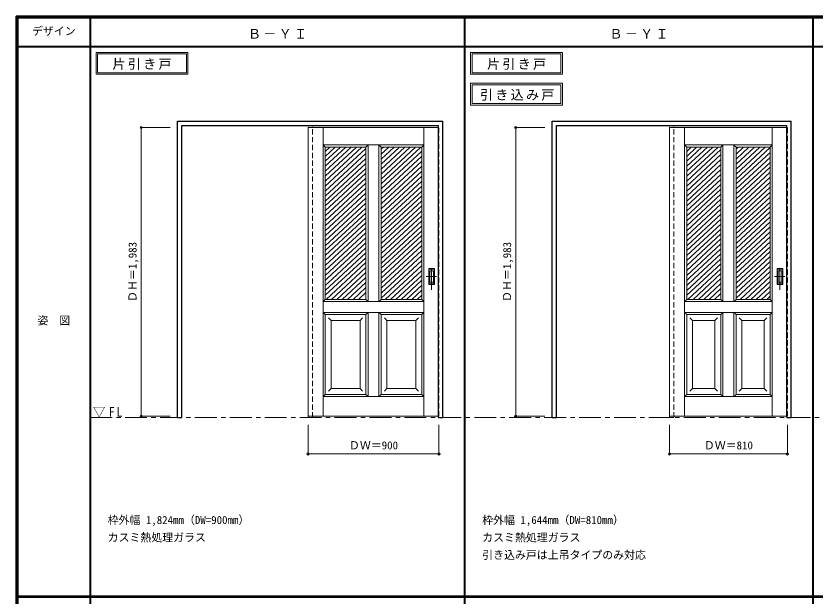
# Model space of a CAD drawing. Units: millimetres, scale not verified. Extents: x -6000 to 5700, y -4307 to 4260.
# Drawn here: x -6000 to -502, y 186 to 4175 of the extents above; entities that cross this region are included whole.
import ezdxf
from ezdxf.enums import TextEntityAlignment as Align

# ---------------------------------------------------------------- set-up
doc = ezdxf.new("R2010")
doc.units = ezdxf.units.MM
doc.header["$LTSCALE"] = 30
doc.header["$PDMODE"] = 32
doc.header["$PDSIZE"] = 15
doc.linetypes.add('CHAIN1', pattern=[8, 5, -1, 1, -1])
doc.linetypes.add('DASHED1', pattern=[1.8, 1.2, -0.6])
for name, color, linetype, lineweight in [('0-1_通り芯', 7, 'CHAIN1', 18), ('0-2_扉', 7, 'Continuous', 18), ('0-4_枠', 3, 'Continuous', 25), ('0-6_引手', 7, 'Continuous', 18), ('0-B_寸法', 7, 'Continuous', 9), ('0-C_ハッチ', 4, 'Continuous', 9), ('F-1_枠', 6, 'Continuous', 40), ('F-A_文字', 7, 'Continuous', 18)]:
    doc.layers.add(name, color=color, linetype=linetype, lineweight=lineweight)
doc.layers.add('0-A_文字', color=7, linetype='Continuous')
doc.styles.add('ＭＳ ゴシック', font='')
doc.styles.get('ＭＳ ゴシック').set_extended_font_data('MS Gothic')

msp = doc.modelspace()

# ---------------------------------------------------------------- linework, layer by layer
at = {"layer": '0-1_通り芯'}
msp.add_line((-5490, 1418), (1678, 1418), dxfattribs=at)
at = {"layer": '0-2_扉'}
for p, q in [((-5450, 3925), (-5450, 3775)), ((-5440, 3915), (-5440, 3785)), ((-5440, 3915), (-4828.97, 3915)), ((-4828.97, 3915), (-4828.97, 3785)), ((-2876, 3925), (-2876, 3775)), ((-2866, 3915), (-2866, 3785)), ((-2866, 3915), (-2254.97, 3915)), ((-2254.97, 3915), (-2254.97, 3785)), ((-5450, 3775), (-4818.97, 3775)), ((-5440, 3785), (-4828.97, 3785)), ((-2876, 3775), (-2244.97, 3775)), ((-2866, 3785), (-2254.97, 3785)), ((-2876, 3713.53), (-2876, 3563.53)), ((-2866, 3703.53), (-2866, 3573.53)), ((-2866, 3703.53), (-2254.97, 3703.53)), ((-2254.97, 3703.53), (-2254.97, 3573.53)), ((-2876, 3563.53), (-2244.97, 3563.53)), ((-2866, 3573.53), (-2254.97, 3573.53)), ((-3993, 3409.5), (-3993, 1426.5)), ((-3993, 3409.5), (-3096, 3409.5)), ((-3889.5, 1426.5), (-3889.5, 3409.5)), ((-3196.5, 1426.5), (-3196.5, 3409.5)), ((-1509, 3409.5), (-1509, 1426.5)), ((-1509, 3409.5), (-702, 3409.5)), ((-1405.5, 1426.5), (-1405.5, 3409.5)), ((-802.5, 1426.5), (-802.5, 3409.5)), ((-3889.5, 3289.5), (-3503, 3289.5)), ((-3874.5, 2371.55), (-3874.5, 3274.5)), ((-3595.5, 3274.5), (-3580.5, 3289.5)), ((-3595.5, 3274.5), (-3595.5, 2986.5)), ((-3580.5, 3289.5), (-3580.5, 2214.5)), ((-3505.5, 3289.5), (-3505.5, 2214.5)), ((-3490.5, 3274.5), (-3505.21, 3289.21)), ((-3490.5, 3274.5), (-3490.5, 2986.5)), ((-3490.5, 3274.5), (-3211.5, 3274.5)), ((-1405.5, 3289.5), (-1064, 3289.5)), ((-1390.5, 2360.74), (-1390.5, 3274.5)), ((-1156.5, 3274.5), (-1141.5, 3289.5)), ((-1156.5, 3274.5), (-1156.5, 2986.5)), ((-1141.5, 3289.5), (-1141.5, 2214.5)), ((-1066.5, 3289.5), (-1066.5, 2214.5)), ((-1051.5, 3274.5), (-1066.21, 3289.21)), ((-1064, 3289.5), (-802.5, 3289.5)), ((-1051.5, 3274.5), (-1051.5, 2986.5)), ((-1051.5, 3274.5), (-817.5, 3274.5)), ((-802.5, 3289.5), (-817.5, 3274.5)), ((-817.5, 2229.5), (-817.5, 3274.5)), ((-3874.31, 3091.5), (-3874.5, 3091.5)), ((-1390.31, 3091.5), (-1390.5, 3091.5)), ((-3595.5, 2986.5), (-3595.5, 2229.5)), ((-3490.5, 2986.5), (-3490.5, 2229.5)), ((-1156.5, 2986.5), (-1156.5, 2229.5)), ((-1051.5, 2986.5), (-1051.5, 2229.5)), ((-3874.5, 2229.5), (-3874.5, 2371.55)), ((-1390.5, 2229.5), (-1390.5, 2371.55)), ((-3889.5, 2214.5), (-3874.5, 2229.5)), ((-3889.5, 2048.2), (-3889.5, 2221.5)), ((-3505.5, 2214.5), (-3889.5, 2214.5)), ((-3874.5, 2229.5), (-3630.5, 2229.5)), ((-3595.5, 2229.5), (-3784.5, 2229.5)), ((-3595.5, 2229.5), (-3580.5, 2214.5)), ((-3505.5, 2214.5), (-3490.5, 2229.5)), ((-3266.5, 2229.5), (-3490.5, 2229.5)), ((-1405.5, 2214.5), (-1390.5, 2229.5)), ((-1066.5, 2214.5), (-1405.5, 2214.5)), ((-1390.5, 2229.5), (-1191.5, 2229.5)), ((-1156.5, 2229.5), (-1345.5, 2229.5)), ((-1156.5, 2229.5), (-1141.5, 2214.5)), ((-1066.5, 2214.5), (-1051.5, 2229.5)), ((-1051.5, 2229.5), (-862.5, 2229.5)), ((-817.5, 2229.5), (-1051.5, 2229.5)), ((-3889.5, 2139.5), (-3505.5, 2139.5)), ((-3874.5, 1576.5), (-3874.5, 2124.5)), ((-3834.5, 2084.5), (-3852.18, 2102.18)), ((-3635.46, 2084.5), (-3617.79, 2102.18)), ((-3595.5, 2124.5), (-3580.5, 2139.5)), ((-3595.5, 2124.5), (-3595.5, 1576.5)), ((-3580.5, 2139.5), (-3580.5, 1561.5)), ((-3505.5, 2139.5), (-3490.5, 2124.5)), ((-3505.5, 2139.5), (-3505.5, 1561.5)), ((-3505.5, 2139.5), (-3196.5, 2139.5)), ((-3490.5, 2124.5), (-3490.5, 1576.5)), ((-3490.5, 2124.5), (-3211.5, 2124.5)), ((-3450.5, 2084.5), (-3468.18, 2102.18)), ((-3251.5, 2084.5), (-3233.82, 2102.18)), ((-3211.5, 2124.5), (-3196.5, 2139.5)), ((-3211.5, 1576.5), (-3211.5, 2124.5)), ((-1405.5, 2139.5), (-1066.5, 2139.5)), ((-1390.5, 1576.5), (-1390.5, 2124.5)), ((-1350.46, 2084.5), (-1368.14, 2102.18)), ((-1196.46, 2084.5), (-1178.79, 2102.18)), ((-1156.5, 2124.5), (-1141.5, 2139.5)), ((-1156.5, 2124.5), (-1156.5, 1576.5)), ((-1141.5, 2139.5), (-1141.5, 1561.5)), ((-1066.5, 2139.5), (-1066.5, 1561.5)), ((-1066.5, 2139.5), (-1051.5, 2124.5)), ((-1066.5, 2139.5), (-802.5, 2139.5)), ((-1051.5, 2124.5), (-1051.5, 1576.5)), ((-1051.5, 2124.5), (-817.5, 2124.5)), ((-1011.5, 2084.5), (-1029.18, 2102.18)), ((-857.5, 2084.5), (-839.82, 2102.18)), ((-3635.46, 2084.5), (-3834.54, 2084.5)), ((-3834.54, 1616.5), (-3834.54, 2084.5)), ((-3635.5, 2084.5), (-3635.5, 1616.5)), ((-3450.5, 1617.93), (-3450.5, 2084.5)), ((-3251.5, 2084.5), (-3450.5, 2084.5)), ((-3251.5, 2084.5), (-3251.5, 1616.5)), ((-1196.46, 2084.5), (-1350.5, 2084.5)), ((-1350.5, 1616.5), (-1350.5, 2084.5)), ((-1196.5, 2084.5), (-1196.5, 1616.5)), ((-1011.5, 1617.93), (-1011.5, 2084.5)), ((-857.5, 2084.5), (-1011.5, 2084.5)), ((-857.5, 2084.5), (-857.5, 1616.5)), ((-3834.54, 1616.5), (-3852.21, 1598.82)), ((-3834.54, 1616.5), (-3834.54, 1617.93)), ((-3635.5, 1616.5), (-3834.54, 1616.5)), ((-3635.5, 1616.5), (-3617.82, 1598.82)), ((-3450.5, 1616.5), (-3468.18, 1598.82)), ((-3450.5, 1616.5), (-3450.5, 1617.93)), ((-3251.5, 1616.5), (-3450.5, 1616.5)), ((-3251.5, 1616.5), (-3233.82, 1598.82)), ((-1350.5, 1616.5), (-1368.18, 1598.82)), ((-1350.5, 1616.5), (-1350.5, 1617.93)), ((-1196.5, 1616.5), (-1350.5, 1616.5)), ((-1196.5, 1616.5), (-1178.82, 1598.82)), ((-1011.5, 1616.5), (-1029.18, 1598.82)), ((-1011.5, 1616.5), (-1011.5, 1617.93)), ((-857.5, 1616.5), (-1011.5, 1616.5)), ((-857.5, 1616.5), (-839.82, 1598.82)), ((-3874.5, 1576.5), (-3595.5, 1576.5)), ((-3595.5, 1576.5), (-3580.5, 1561.5)), ((-3490.5, 1576.5), (-3505.5, 1561.5)), ((-3505.5, 1561.5), (-3196.5, 1561.5)), ((-1390.5, 1576.5), (-1156.5, 1576.5)), ((-1156.5, 1576.5), (-1141.5, 1561.5)), ((-1051.5, 1576.5), (-1066.5, 1561.5)), ((-1066.5, 1561.5), (-802.5, 1561.5)), ((-3993, 1426.5), (-3096, 1426.5)), ((-1509, 1426.5), (-702, 1426.5))]:
    msp.add_line(p, q, dxfattribs=at)
at = {"layer": '0-2_扉', "color": 4, "linetype": 'DASHED1', "lineweight": 9}
for p, q in [((-3093, 3409.5), (-3096, 3409.5)), ((-3093, 1426.5), (-3093, 3409.5)), ((-699, 3409.5), (-702, 3409.5)), ((-699, 1426.5), (-699, 3409.5)), ((-3093, 1426.5), (-3096, 1426.5)), ((-699, 1426.5), (-702, 1426.5))]:
    msp.add_line(p, q, dxfattribs=at)
at = {"layer": '0-2_扉'}
for points in [[(-5450, 3925), (-4818.97, 3925), (-4818.97, 3775)], [(-2876, 3925), (-2244.97, 3925), (-2244.97, 3775)], [(-2876, 3713.53), (-2244.97, 3713.53), (-2244.97, 3563.53)], [(-3889.5, 3289.5), (-3874.5, 3274.5), (-3595.5, 3274.5)], [(-3503, 3289.5), (-3196.5, 3289.5), (-3211.5, 3274.5)], [(-3490.5, 2229.5), (-3211.5, 2229.5), (-3211.5, 3274.5)], [(-1405.5, 3289.5), (-1390.5, 3274.5), (-1156.5, 3274.5)], [(-3211.5, 2229.5), (-3196.5, 2214.5), (-3505.5, 2214.5)], [(-817.5, 2229.5), (-802.5, 2214.5), (-1066.5, 2214.5)], [(-3889.5, 2139.5), (-3874.5, 2124.5), (-3595.5, 2124.5)], [(-1405.5, 2139.5), (-1390.5, 2124.5), (-1156.5, 2124.5)], [(-817.5, 1576.5), (-817.5, 2124.5), (-802.5, 2139.5)], [(-3874.5, 1576.5), (-3889.5, 1561.5), (-3505.5, 1561.5)], [(-3490.5, 1576.5), (-3211.5, 1576.5), (-3196.5, 1561.5)], [(-1390.5, 1576.5), (-1405.5, 1561.5), (-1066.5, 1561.5)], [(-1051.5, 1576.5), (-817.5, 1576.5), (-802.5, 1561.5)]]:
    msp.add_lwpolyline(points, dxfattribs=at)
at = {"layer": '0-4_枠'}
for p, q in [((-4890, 1418), (-4890, 3453)), ((-4890, 3453), (-3066, 3453)), ((-4860, 3423), (-3096, 3423)), ((-3096, 1418), (-3096, 3423)), ((-3066, 1418), (-3066, 3453)), ((-2316, 1418), (-2316, 3453)), ((-2316, 3453), (-672, 3453)), ((-2286, 3423), (-702, 3423)), ((-702, 1418), (-702, 3423)), ((-672, 1418), (-672, 3453)), ((-3096, 1418), (-3066, 1418)), ((-702, 1418), (-672, 1418))]:
    msp.add_line(p, q, dxfattribs=at)
at = {"layer": '0-4_枠', "color": 4, "linetype": 'DASHED1', "lineweight": 9}
for p, q in [((-3993, 1418), (-3993, 3423)), ((-3963, 1418), (-3963, 3423)), ((-1509, 1418), (-1509, 3423)), ((-1479, 1418), (-1479, 3423)), ((-3993, 1418), (-3963, 1418)), ((-1509, 1418), (-1479, 1418))]:
    msp.add_line(p, q, dxfattribs=at)
at = {"layer": '0-4_枠'}
for points in [[(-4890, 1418), (-4860, 1418), (-4860, 3423)], [(-2316, 1418), (-2286, 1418), (-2286, 3423)]]:
    msp.add_lwpolyline(points, dxfattribs=at)
at = {"layer": '0-6_引手'}
for p, q in [((-3125, 2441.4), (-3163, 2441.4)), ((-3163, 2331.4), (-3163, 2441.4)), ((-3131.5, 2425.4), (-3156.5, 2425.4)), ((-3156.5, 2347.4), (-3156.5, 2425.4)), ((-3131.5, 2347.4), (-3131.5, 2425.4)), ((-3125, 2331.4), (-3125, 2441.4)), ((-731, 2441.4), (-769, 2441.4)), ((-769, 2331.4), (-769, 2441.4)), ((-737.5, 2425.4), (-762.5, 2425.4)), ((-762.5, 2347.4), (-762.5, 2425.4)), ((-737.5, 2347.4), (-737.5, 2425.4)), ((-731, 2331.4), (-731, 2441.4)), ((-3125, 2331.4), (-3163, 2331.4)), ((-3131.5, 2347.4), (-3156.5, 2347.4)), ((-731, 2331.4), (-769, 2331.4)), ((-737.5, 2347.4), (-762.5, 2347.4))]:
    msp.add_line(p, q, dxfattribs=at)
at = {"layer": '0-6_引手', "linetype": 'DASHED1'}
for p, q in [((-3160, 2335.4), (-3160, 2437.4)), ((-766, 2335.4), (-766, 2437.4)), ((-3128, 2335.4), (-3160, 2335.4)), ((-734, 2335.4), (-766, 2335.4))]:
    msp.add_line(p, q, dxfattribs=at)
at = {"layer": '0-6_引手', "linetype": 'CHAIN1'}
for p, q in [((-3144, 2294.79), (-3144, 2465.64)), ((-750, 2294.17), (-750, 2465.02)), ((-3182.07, 2386.4), (-3109.56, 2386.4)), ((-788.07, 2386.4), (-715.56, 2386.4))]:
    msp.add_line(p, q, dxfattribs=at)
at = {"layer": '0-6_引手', "linetype": 'DASHED1'}
for points in [[(-3128, 2335.4), (-3128, 2437.4), (-3160, 2437.4)], [(-734, 2335.4), (-734, 2437.4), (-766, 2437.4)]]:
    msp.add_lwpolyline(points, dxfattribs=at)
at = {"layer": '0-B_寸法', "color": 4}
for p, q in [((-5140, 3409.5), (-5140, 1426.5)), ((-5140, 3409.5), (-4940, 3409.5)), ((-2566, 3409.5), (-2566, 1426.5)), ((-2566, 3409.5), (-2366, 3409.5)), ((-5140, 1426.5), (-4940, 1426.5)), ((-2566, 1426.5), (-2366, 1426.5)), ((-3993, 1168), (-3993, 1368)), ((-3093, 1168), (-3093, 1368)), ((-1509, 1168), (-1509, 1368)), ((-699, 1168), (-699, 1368)), ((-3093, 1168), (-3993, 1168)), ((-699, 1168), (-1509, 1168))]:
    msp.add_line(p, q, dxfattribs=at)
at = {"layer": '0-B_寸法'}
for p in [(-5140, 3409.5), (-2566, 3409.5), (-5140, 1426.5), (-2566, 1426.5), (-3993, 1168), (-3093, 1168), (-1509, 1168), (-699, 1168)]:
    msp.add_point(p, dxfattribs=at)
at = {"layer": '0-C_ハッチ'}
for p, q in [((-3659.17, 3274.5), (-3874.5, 3075.12)), ((-3843.15, 3274.5), (-3874.5, 3245.47)), ((-3695.97, 3274.5), (-3874.5, 3109.19)), ((-3732.76, 3274.5), (-3874.5, 3143.26)), ((-3769.56, 3274.5), (-3874.5, 3177.33)), ((-3806.36, 3274.5), (-3874.5, 3211.4)), ((-3622.37, 3274.5), (-3874.5, 3041.05)), ((-3595.5, 3265.31), (-3874.5, 3006.98)), ((-3475.19, 3274.5), (-3490.5, 3260.32)), ((-3328, 3274.5), (-3490.5, 3124.04)), ((-3364.79, 3274.5), (-3490.5, 3158.11)), ((-3401.59, 3274.5), (-3490.5, 3192.18)), ((-3438.39, 3274.5), (-3490.5, 3226.25)), ((-3291.2, 3274.5), (-3490.5, 3089.96)), ((-3254.4, 3274.5), (-3490.5, 3055.89)), ((-3217.61, 3274.5), (-3490.5, 3021.82)), ((-3211.5, 3246.08), (-3490.5, 2987.75)), ((-1175.17, 3274.5), (-1390.5, 3075.12)), ((-1359.15, 3274.5), (-1390.5, 3245.47)), ((-1211.97, 3274.5), (-1390.5, 3109.19)), ((-1248.76, 3274.5), (-1390.5, 3143.26)), ((-1285.56, 3274.5), (-1390.5, 3177.33)), ((-1322.36, 3274.5), (-1390.5, 3211.4)), ((-1156.5, 3257.71), (-1390.5, 3041.05)), ((-1036.18, 3274.5), (-1051.5, 3260.32)), ((-889, 3274.5), (-1051.5, 3124.04)), ((-925.79, 3274.5), (-1051.5, 3158.11)), ((-962.59, 3274.5), (-1051.5, 3192.18)), ((-999.39, 3274.5), (-1051.5, 3226.25)), ((-852.2, 3274.5), (-1051.5, 3089.96)), ((-817.5, 3272.56), (-1051.5, 3055.89)), ((-3595.5, 3231.24), (-3874.5, 2972.91)), ((-3595.5, 3197.17), (-3874.5, 2938.83)), ((-3211.5, 3212.01), (-3490.5, 2953.68)), ((-1156.5, 3223.64), (-1390.5, 3006.98)), ((-1156.5, 3189.57), (-1390.5, 2972.91)), ((-817.5, 3238.49), (-1051.5, 3021.82)), ((-817.5, 3204.42), (-1051.5, 2987.75)), ((-3595.5, 3163.1), (-3874.5, 2904.76)), ((-3211.5, 3177.94), (-3490.5, 2919.61)), ((-3211.5, 3143.87), (-3490.5, 2885.54)), ((-1156.5, 3155.5), (-1390.5, 2938.83)), ((-817.5, 3170.35), (-1051.5, 2953.68)), ((-817.5, 3136.28), (-1051.5, 2919.61)), ((-3595.5, 3129.03), (-3874.5, 2870.69)), ((-3595.5, 3094.96), (-3874.5, 2836.62)), ((-3211.5, 3109.8), (-3490.5, 2851.47)), ((-1156.5, 3121.43), (-1390.5, 2904.76)), ((-1156.5, 3087.36), (-1390.5, 2870.69)), ((-817.5, 3102.2), (-1051.5, 2885.54)), ((-3595.5, 3060.88), (-3874.5, 2802.55)), ((-3595.5, 3026.81), (-3874.5, 2768.48)), ((-3211.5, 3075.73), (-3490.5, 2817.4)), ((-3211.5, 3041.66), (-3490.5, 2783.32)), ((-1156.5, 3053.29), (-1390.5, 2836.62)), ((-817.5, 3068.13), (-1051.5, 2851.47)), ((-817.5, 3034.06), (-1051.5, 2817.4)), ((-3595.5, 2992.74), (-3874.5, 2734.41)), ((-3211.5, 3007.59), (-3490.5, 2749.25)), ((-3211.5, 2973.52), (-3490.5, 2715.18)), ((-1156.5, 3019.22), (-1390.5, 2802.55)), ((-1156.5, 2985.15), (-1390.5, 2768.48)), ((-817.5, 2999.99), (-1051.5, 2783.32)), ((-3595.5, 2958.67), (-3874.5, 2700.34)), ((-3595.5, 2924.6), (-3874.5, 2666.27)), ((-3211.5, 2939.45), (-3490.5, 2681.11)), ((-1156.5, 2951.08), (-1390.5, 2734.41)), ((-1156.5, 2917), (-1390.5, 2700.34)), ((-817.5, 2965.92), (-1051.5, 2749.25)), ((-817.5, 2931.85), (-1051.5, 2715.18)), ((-3595.5, 2890.53), (-3874.5, 2632.2)), ((-3211.5, 2905.37), (-3490.5, 2647.04)), ((-3211.5, 2871.3), (-3490.5, 2612.97)), ((-1156.5, 2882.93), (-1390.5, 2666.27)), ((-817.5, 2897.78), (-1051.5, 2681.11)), ((-817.5, 2863.71), (-1051.5, 2647.04)), ((-3595.5, 2856.46), (-3874.5, 2598.12)), ((-3595.5, 2822.39), (-3874.5, 2564.05)), ((-3211.5, 2837.23), (-3490.5, 2578.9)), ((-1156.5, 2848.86), (-1390.5, 2632.2)), ((-1156.5, 2814.79), (-1390.5, 2598.12)), ((-817.5, 2829.64), (-1051.5, 2612.97)), ((-3595.5, 2788.32), (-3874.5, 2529.98)), ((-3595.5, 2754.24), (-3874.5, 2495.91)), ((-3211.5, 2803.16), (-3490.5, 2544.83)), ((-3211.5, 2769.09), (-3490.5, 2510.76)), ((-1156.5, 2780.72), (-1390.5, 2564.05)), ((-817.5, 2795.57), (-1051.5, 2578.9)), ((-817.5, 2761.49), (-1051.5, 2544.83)), ((-3595.5, 2720.17), (-3874.5, 2461.84)), ((-3211.5, 2735.02), (-3490.5, 2476.69)), ((-3211.5, 2700.95), (-3490.5, 2442.61)), ((-1156.5, 2746.65), (-1390.5, 2529.98)), ((-1156.5, 2712.58), (-1390.5, 2495.91)), ((-817.5, 2727.42), (-1051.5, 2510.76)), ((-3595.5, 2686.1), (-3874.5, 2427.77)), ((-3595.5, 2652.03), (-3874.5, 2393.7)), ((-3211.5, 2666.88), (-3490.5, 2408.54)), ((-1156.5, 2678.51), (-1390.5, 2461.84)), ((-1156.5, 2644.44), (-1390.5, 2427.77)), ((-817.5, 2693.35), (-1051.5, 2476.69)), ((-817.5, 2659.28), (-1051.5, 2442.61)), ((-3595.5, 2617.96), (-3856.23, 2376.54)), ((-3211.5, 2632.81), (-3490.5, 2374.47)), ((-3211.5, 2598.73), (-3490.5, 2340.4)), ((-1156.5, 2610.36), (-1390.5, 2393.7)), ((-817.5, 2625.21), (-1051.5, 2408.54)), ((-817.5, 2591.14), (-1051.5, 2374.47)), ((-3595.5, 2549.82), (-3874.5, 2291.48)), ((-3595.5, 2583.89), (-3825.81, 2370.63)), ((-3211.5, 2564.66), (-3490.5, 2306.33)), ((-3211.5, 2530.59), (-3490.5, 2272.26)), ((-1156.5, 2576.29), (-1372.23, 2376.54)), ((-1156.5, 2542.22), (-1341.81, 2370.63)), ((-817.5, 2557.07), (-1051.5, 2340.4)), ((-3595.5, 2515.75), (-3874.5, 2257.41)), ((-3595.5, 2481.68), (-3867.85, 2229.5)), ((-3211.5, 2496.52), (-3490.5, 2238.19)), ((-1156.5, 2508.15), (-1390.5, 2291.48)), ((-817.5, 2523), (-1051.5, 2306.33)), ((-817.5, 2488.93), (-1051.5, 2272.26)), ((-3595.5, 2447.61), (-3831.05, 2229.5)), ((-3211.5, 2462.45), (-3463.09, 2229.5)), ((-3211.5, 2428.38), (-3426.29, 2229.5)), ((-1156.5, 2474.08), (-1390.5, 2257.41)), ((-1156.5, 2440.01), (-1383.85, 2229.5)), ((-817.5, 2454.85), (-1051.5, 2238.19)), ((-817.5, 2420.78), (-1024.09, 2229.5)), ((-3856.23, 2376.54), (-3874.5, 2359.63)), ((-3825.81, 2370.63), (-3874.5, 2325.56)), ((-3595.5, 2413.53), (-3794.26, 2229.5)), ((-3595.5, 2379.46), (-3757.46, 2229.5)), ((-3211.5, 2394.31), (-3389.49, 2229.5)), ((-1372.23, 2376.54), (-1390.5, 2359.63)), ((-1341.81, 2370.63), (-1390.5, 2325.56)), ((-1156.5, 2405.94), (-1347.05, 2229.5)), ((-1156.5, 2371.87), (-1310.26, 2229.5)), ((-817.5, 2386.71), (-987.29, 2229.5)), ((-3595.5, 2345.39), (-3720.66, 2229.5)), ((-3595.5, 2311.32), (-3683.87, 2229.5)), ((-3211.5, 2360.24), (-3352.7, 2229.5)), ((-3211.5, 2326.17), (-3315.9, 2229.5)), ((-1156.5, 2337.8), (-1273.46, 2229.5)), ((-817.5, 2352.64), (-950.49, 2229.5)), ((-817.5, 2318.57), (-913.7, 2229.5)), ((-3595.5, 2277.25), (-3647.07, 2229.5)), ((-3211.5, 2292.09), (-3279.1, 2229.5)), ((-3211.5, 2258.02), (-3242.31, 2229.5)), ((-1156.5, 2303.73), (-1236.66, 2229.5)), ((-1156.5, 2269.65), (-1199.87, 2229.5)), ((-817.5, 2284.5), (-876.9, 2229.5)), ((-817.5, 2250.43), (-840.1, 2229.5))]:
    msp.add_line(p, q, dxfattribs=at)
at = {"layer": 'F-1_枠'}
for p, q in [((-6000, 4175), (5700, 4175)), ((-6000, 4175), (-6000, -4205)), ((-6000, 4170), (5700, 4170)), ((-6000, 4165), (5700, 4165)), ((-5995, 4175), (-5995, -4205)), ((-5990, 4175), (-5990, -4205)), ((-5490, 4175), (-5490, -3790)), ((-2916, -3790), (-2916, 4175)), ((-522, -3790), (-522, 4175)), ((-6000, 3965), (5700, 3965)), ((-6000, 190.5), (5700, 190.5)), ((-6000, 187.5), (5700, 187.5))]:
    msp.add_line(p, q, dxfattribs=at)

# ---------------------------------------------------------------- texts
at = {"layer": '0-2_扉', "char_height": 65.98, "attachment_point": 7, "style": 'ＭＳ ゴシック'}
for s, insert in [('\\T1.17;片引き戸', (-5336.98, 3805)), ('\\T1.17;片引き戸', (-2762.98, 3805)), ('\\T1.17;引き込み戸', (-2811.34, 3593.53))]:
    msp.add_mtext(s, dxfattribs=dict(at, insert=insert))
at = {"layer": '0-A_文字', "style": 'ＭＳ ゴシック'}
for s, p in [('枠外幅 1,824mm（DW=900mm）', (-5370, 670.5)), ('枠外幅 1,644mm（DW=810mm）', (-2796, 670.5)), ('カスミ熱処理ガラス', (-5370, 550.5)), ('カスミ熱処理ガラス', (-2796, 550.5)), ('引き込み戸は上吊タイプのみ対応', (-2796, 430.5))]:
    msp.add_text(s, height=54.99, dxfattribs=at).set_placement(p, align=Align.BOTTOM_LEFT)
at = {"layer": '0-A_文字', "char_height": 65.98, "attachment_point": 7, "style": 'ＭＳ ゴシック'}
for s, insert in [('\\T1.17;Ｂ－ＹＩ', (-4405.5, 4020)), ('\\T1.17;Ｂ－ＹＩ', (-1921.5, 4020)), ('\\T1.26;\\W0.95;▽FL', (-5471.25, 1418))]:
    msp.add_mtext(s, dxfattribs=dict(at, insert=insert))
at = {"layer": '0-B_寸法', "style": 'ＭＳ ゴシック'}
for p in [(-5155, 2211.75), (-2581, 2211.75)]:
    msp.add_text('ＤＨ＝1,983', height=54.99, rotation=90, dxfattribs=at).set_placement(p, align=Align.BOTTOM_LEFT)
for s, p in [('ＤＷ＝900', (-3711.75, 1183)), ('ＤＷ＝810', (-1272.75, 1183))]:
    msp.add_text(s, height=54.99, dxfattribs=at).set_placement(p, align=Align.BOTTOM_LEFT)
at = {"layer": 'F-A_文字', "style": 'ＭＳ ゴシック'}
for s, p in [('デザイン', (-5890, 4027.5)), ('姿\u3000図', (-5852.5, 2040.25))]:
    msp.add_text(s, height=54.99, dxfattribs=at).set_placement(p, align=Align.BOTTOM_LEFT)

doc.saveas('drawing.dxf')
